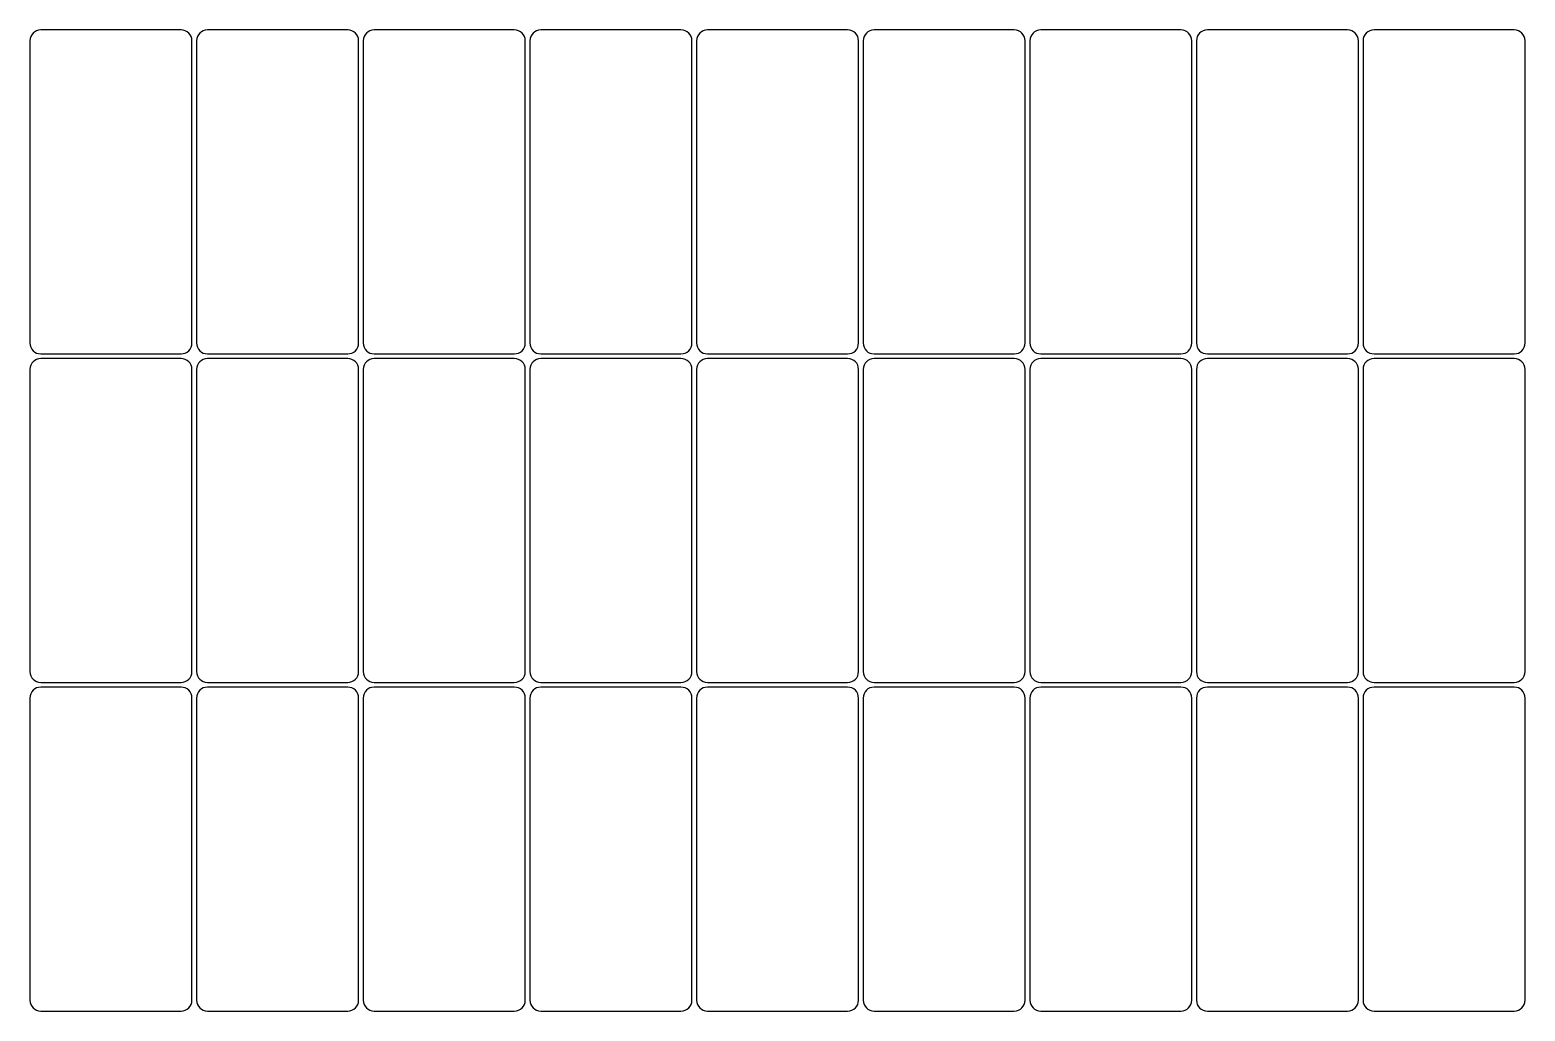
# Model space of a CAD drawing. Header units: inches. Extents: x 0.5 to 16.6, y -11.4 to -0.8.
import ezdxf

# ---------------------------------------------------------------- set-up
doc = ezdxf.new("R2010")
doc.units = ezdxf.units.IN

msp = doc.modelspace()

# ---------------------------------------------------------------- linework, layer by layer
for p, q in [((0.467, -0.938), (0.467, -4.202)), ((2.099, -0.82), (0.585, -0.82)), ((2.217, -4.202), (2.217, -0.938)), ((2.267, -0.938), (2.267, -4.202)), ((3.899, -0.82), (2.385, -0.82)), ((4.017, -4.202), (4.017, -0.938)), ((4.067, -0.938), (4.067, -4.202)), ((5.699, -0.82), (4.185, -0.82)), ((5.817, -4.202), (5.817, -0.938)), ((5.867, -0.938), (5.867, -4.202)), ((7.499, -0.82), (5.985, -0.82)), ((7.617, -4.202), (7.617, -0.938)), ((7.667, -0.938), (7.667, -4.202)), ((9.299, -0.82), (7.785, -0.82)), ((9.417, -4.202), (9.417, -0.938)), ((9.467, -0.938), (9.467, -4.202)), ((11.099, -0.82), (9.585, -0.82)), ((11.217, -4.202), (11.217, -0.938)), ((11.267, -0.938), (11.267, -4.202)), ((12.899, -0.82), (11.385, -0.82)), ((13.017, -4.202), (13.017, -0.938)), ((13.067, -0.938), (13.067, -4.202)), ((14.699, -0.82), (13.185, -0.82)), ((14.817, -4.202), (14.817, -0.938)), ((14.867, -0.938), (14.867, -4.202)), ((16.499, -0.82), (14.985, -0.82)), ((16.617, -4.202), (16.617, -0.938)), ((0.585, -4.32), (2.099, -4.32)), ((2.385, -4.32), (3.899, -4.32)), ((4.185, -4.32), (5.699, -4.32)), ((5.985, -4.32), (7.499, -4.32)), ((7.785, -4.32), (9.299, -4.32)), ((9.585, -4.32), (11.099, -4.32)), ((11.385, -4.32), (12.899, -4.32)), ((13.185, -4.32), (14.699, -4.32)), ((14.985, -4.32), (16.499, -4.32)), ((0.467, -4.488), (0.467, -7.752)), ((2.099, -4.37), (0.585, -4.37)), ((2.217, -7.752), (2.217, -4.488)), ((2.267, -4.488), (2.267, -7.752)), ((3.899, -4.37), (2.385, -4.37)), ((4.017, -7.752), (4.017, -4.488)), ((4.067, -4.488), (4.067, -7.752)), ((5.699, -4.37), (4.185, -4.37)), ((5.817, -7.752), (5.817, -4.488)), ((5.867, -4.488), (5.867, -7.752)), ((7.499, -4.37), (5.985, -4.37)), ((7.617, -7.752), (7.617, -4.488)), ((7.667, -4.488), (7.667, -7.752)), ((9.299, -4.37), (7.785, -4.37)), ((9.417, -7.752), (9.417, -4.488)), ((9.467, -4.488), (9.467, -7.752)), ((11.099, -4.37), (9.585, -4.37)), ((11.217, -7.752), (11.217, -4.488)), ((11.267, -4.488), (11.267, -7.752)), ((12.899, -4.37), (11.385, -4.37)), ((13.017, -7.752), (13.017, -4.488)), ((13.067, -4.488), (13.067, -7.752)), ((14.699, -4.37), (13.185, -4.37)), ((14.817, -7.752), (14.817, -4.488)), ((14.867, -4.488), (14.867, -7.752)), ((16.499, -4.37), (14.985, -4.37)), ((16.617, -7.752), (16.617, -4.488)), ((0.585, -7.87), (2.099, -7.87)), ((2.385, -7.87), (3.899, -7.87)), ((4.185, -7.87), (5.699, -7.87)), ((5.985, -7.87), (7.499, -7.87)), ((7.785, -7.87), (9.299, -7.87)), ((9.585, -7.87), (11.099, -7.87)), ((11.385, -7.87), (12.899, -7.87)), ((13.185, -7.87), (14.699, -7.87)), ((14.985, -7.87), (16.499, -7.87)), ((0.467, -8.038), (0.467, -11.302)), ((2.099, -7.92), (0.585, -7.92)), ((2.217, -11.302), (2.217, -8.038)), ((2.267, -8.038), (2.267, -11.302)), ((3.899, -7.92), (2.385, -7.92)), ((4.017, -11.302), (4.017, -8.038)), ((4.067, -8.038), (4.067, -11.302)), ((5.699, -7.92), (4.185, -7.92)), ((5.817, -11.302), (5.817, -8.038)), ((5.867, -8.038), (5.867, -11.302)), ((7.499, -7.92), (5.985, -7.92)), ((7.617, -11.302), (7.617, -8.038)), ((7.667, -8.038), (7.667, -11.302)), ((9.299, -7.92), (7.785, -7.92)), ((9.417, -11.302), (9.417, -8.038)), ((9.467, -8.038), (9.467, -11.302)), ((11.099, -7.92), (9.585, -7.92)), ((11.217, -11.302), (11.217, -8.038)), ((11.267, -8.038), (11.267, -11.302)), ((12.899, -7.92), (11.385, -7.92)), ((13.017, -11.302), (13.017, -8.038)), ((13.067, -8.038), (13.067, -11.302)), ((14.699, -7.92), (13.185, -7.92)), ((14.817, -11.302), (14.817, -8.038)), ((14.867, -8.038), (14.867, -11.302)), ((16.499, -7.92), (14.985, -7.92)), ((16.617, -11.302), (16.617, -8.038)), ((0.585, -11.42), (2.099, -11.42)), ((2.385, -11.42), (3.899, -11.42)), ((4.185, -11.42), (5.699, -11.42)), ((5.985, -11.42), (7.499, -11.42)), ((7.785, -11.42), (9.299, -11.42)), ((9.585, -11.42), (11.099, -11.42)), ((11.385, -11.42), (12.899, -11.42)), ((13.185, -11.42), (14.699, -11.42)), ((14.985, -11.42), (16.499, -11.42))]:
    msp.add_line(p, q)
for centre, start, end in [((0.585, -0.938), 90, 180), ((2.099, -0.938), 0, 90), ((2.385, -0.938), 90, 180), ((3.899, -0.938), 0, 90), ((4.185, -0.938), 90, 180), ((5.699, -0.938), 0, 90), ((5.985, -0.938), 90, 180), ((7.499, -0.938), 0, 90), ((7.785, -0.938), 90, 180), ((9.299, -0.938), 0, 90), ((9.585, -0.938), 90, 180), ((11.099, -0.938), 0, 90), ((11.385, -0.938), 90, 180), ((12.899, -0.938), 0, 90), ((13.185, -0.938), 90, 180), ((14.699, -0.938), 0, 90), ((14.985, -0.938), 90, 180), ((16.499, -0.938), 0, 90), ((0.585, -4.202), 180, 270), ((2.099, -4.202), 270, 360), ((2.385, -4.202), 180, 270), ((3.899, -4.202), 270, 360), ((4.185, -4.202), 180, 270), ((5.699, -4.202), 270, 360), ((5.985, -4.202), 180, 270), ((7.499, -4.202), 270, 360), ((7.785, -4.202), 180, 270), ((9.299, -4.202), 270, 360), ((9.585, -4.202), 180, 270), ((11.099, -4.202), 270, 360), ((11.385, -4.202), 180, 270), ((12.899, -4.202), 270, 360), ((13.185, -4.202), 180, 270), ((14.699, -4.202), 270, 360), ((14.985, -4.202), 180, 270), ((16.499, -4.202), 270, 360), ((0.585, -4.488), 90, 180), ((2.099, -4.488), 0, 90), ((2.385, -4.488), 90, 180), ((3.899, -4.488), 0, 90), ((4.185, -4.488), 90, 180), ((5.699, -4.488), 0, 90), ((5.985, -4.488), 90, 180), ((7.499, -4.488), 0, 90), ((7.785, -4.488), 90, 180), ((9.299, -4.488), 0, 90), ((9.585, -4.488), 90, 180), ((11.099, -4.488), 0, 90), ((11.385, -4.488), 90, 180), ((12.899, -4.488), 0, 90), ((13.185, -4.488), 90, 180), ((14.699, -4.488), 0, 90), ((14.985, -4.488), 90, 180), ((16.499, -4.488), 0, 90), ((0.585, -7.752), 180, 270), ((2.099, -7.752), 270, 360), ((2.385, -7.752), 180, 270), ((3.899, -7.752), 270, 360), ((4.185, -7.752), 180, 270), ((5.699, -7.752), 270, 360), ((5.985, -7.752), 180, 270), ((7.499, -7.752), 270, 360), ((7.785, -7.752), 180, 270), ((9.299, -7.752), 270, 360), ((9.585, -7.752), 180, 270), ((11.099, -7.752), 270, 360), ((11.385, -7.752), 180, 270), ((12.899, -7.752), 270, 360), ((13.185, -7.752), 180, 270), ((14.699, -7.752), 270, 360), ((14.985, -7.752), 180, 270), ((16.499, -7.752), 270, 360), ((0.585, -8.038), 90, 180), ((2.099, -8.038), 0, 90), ((2.385, -8.038), 90, 180), ((3.899, -8.038), 0, 90), ((4.185, -8.038), 90, 180), ((5.699, -8.038), 0, 90), ((5.985, -8.038), 90, 180), ((7.499, -8.038), 0, 90), ((7.785, -8.038), 90, 180), ((9.299, -8.038), 0, 90), ((9.585, -8.038), 90, 180), ((11.099, -8.038), 0, 90), ((11.385, -8.038), 90, 180), ((12.899, -8.038), 0, 90), ((13.185, -8.038), 90, 180), ((14.699, -8.038), 0, 90), ((14.985, -8.038), 90, 180), ((16.499, -8.038), 0, 90), ((0.585, -11.302), 180, 270), ((2.099, -11.302), 270, 360), ((2.385, -11.302), 180, 270), ((3.899, -11.302), 270, 360), ((4.185, -11.302), 180, 270), ((5.699, -11.302), 270, 360), ((5.985, -11.302), 180, 270), ((7.499, -11.302), 270, 360), ((7.785, -11.302), 180, 270), ((9.299, -11.302), 270, 360), ((9.585, -11.302), 180, 270), ((11.099, -11.302), 270, 360), ((11.385, -11.302), 180, 270), ((12.899, -11.302), 270, 360), ((13.185, -11.302), 180, 270), ((14.699, -11.302), 270, 360), ((14.985, -11.302), 180, 270), ((16.499, -11.302), 270, 360)]:
    msp.add_arc(centre, 0.118, start, end)

doc.saveas('drawing.dxf')
